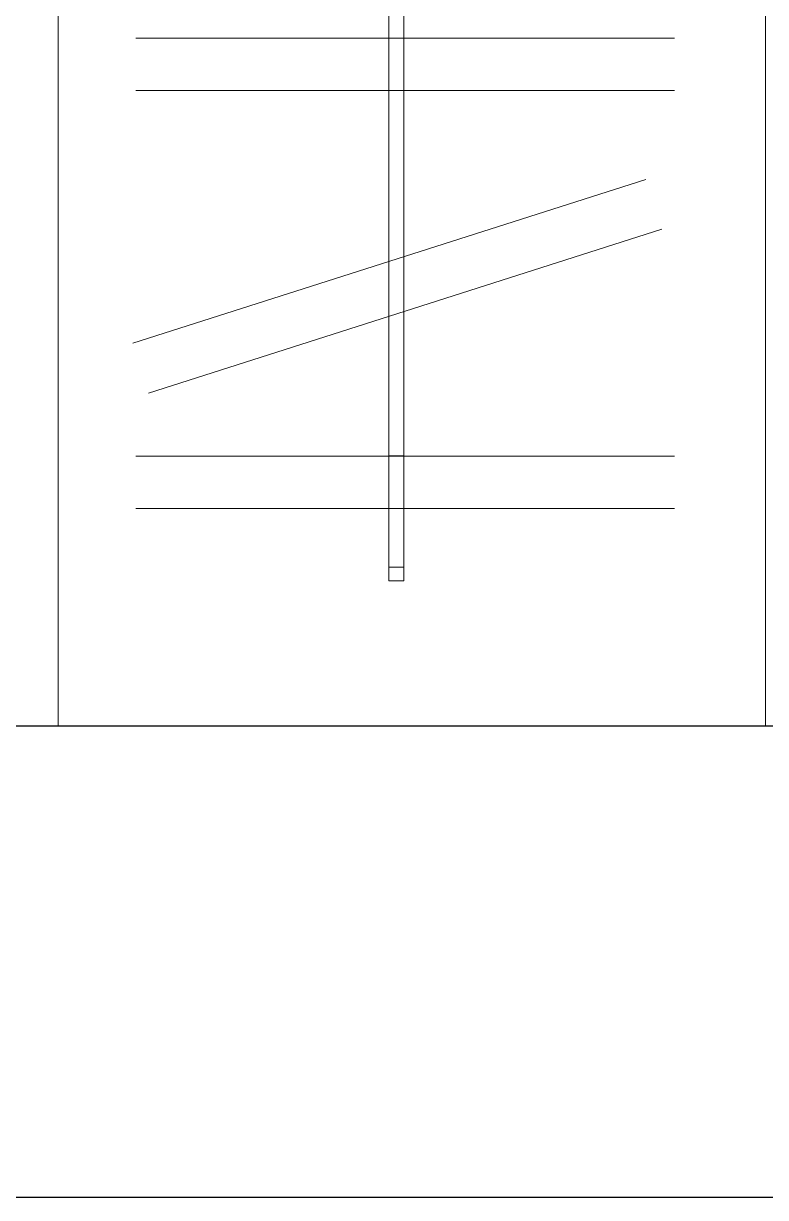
# Model space of a CAD drawing. Header units: millimetres. Extents: x 0 to 145404, y 0 to 194550.
# Drawn here: x 34246 to 34875, y 23476 to 24472 of the extents above; entities that cross this region are included whole.
import ezdxf

# ---------------------------------------------------------------- set-up
doc = ezdxf.new("R2010")
doc.units = ezdxf.units.MM
doc.layers.add('АР - мебель', color=7, linetype='Continuous', lineweight=9, true_color=0x787878)
doc.layers.add('АР - Наружная стена', color=144, linetype='Continuous', lineweight=30)

# ---------------------------------------------------------------- blocks, each defined once
blk = doc.blocks.new('Ш03 600х1200')
for p, q in [((0, 599.9999999999418), (-1200, 600)), ((0, 0), (0, 599.9999999999418)), ((-583.0131383243715, 66.00000000005821), (-583.0131383242551, 522.8798797506024)), ((-538.7166989467805, 66.00000000005821), (-538.7166989466641, 522.8798797506024)), ((-228.6417603967711, 66.00000000005821), (-228.6417603966547, 522.8798797506024)), ((-184.3453210191801, 66.00000000005821), (-184.3453210190637, 522.8798797506024)), ((-282.2162157043349, 76.75411011191318), (-421.0768339330098, 512.0206413615379)), ((-324.4171494051116, 63.2909850543947), (-463.2777676337864, 498.5575163041358)), ((-123.0117948460393, 293.3287979650195), (-1094.388193783234, 293.3287979650777)), ((-134.5277445070678, 293.3287979649613), (-228.9041434442624, 293.3287979650195)), ((-228.9041434442624, 293.3287979650195), (-228.9041434442624, 280.3765685880207)), ((-134.5277445070678, 280.3765685879625), (-134.5277445070678, 293.3287979649613)), ((-123.0117948460393, 280.3765685880207), (-123.0117948460393, 293.3287979650195)), ((-1094.388193783234, 280.376568588079), (-123.0117948460393, 280.3765685880207)), ((-228.9041434442624, 280.3765685880207), (-134.5277445070678, 280.3765685879625)), ((0, 0), (-1200, -5.820766091346741e-11))]:
    blk.add_line(p, q)
blk = doc.blocks.new('Квартира 1С 3500 тип 1')
at = {"layer": 'АР - Наружная стена'}
blk.add_lwpolyline([(-5.671754479408264e-07, -8549.999783539912), (3899.999999432825, -8549.999783539912), (3899.999999432825, -8149.999783539912), (-5.671754479408264e-07, -8149.999783539912)], close=True, dxfattribs=at)
at = {"layer": 'АР - мебель', "xscale": -1, "rotation": 90}
blk.add_blockref('Ш03 600х1200', (800.0000000717118, -8149.999783539912, -2.811936720461794e-06), dxfattribs=at)
blk = doc.blocks.new('H_Section_3')
at = {"xscale": -1, "rotation": 56.96711930257284}
blk.add_blockref('Квартира 1С 3500 тип 1', (-6893.361620888114, -21938.46999133471, 1.164974482950111e-09), dxfattribs=at)

msp = doc.modelspace()

# ---------------------------------------------------------------- block references
at = {"rotation": 303.0328806974269}
msp.add_blockref('H_Section_3', (57225.46005968023, 38206.11391511731, 1.044764153914768e-07), dxfattribs=at)

doc.saveas('drawing.dxf')
